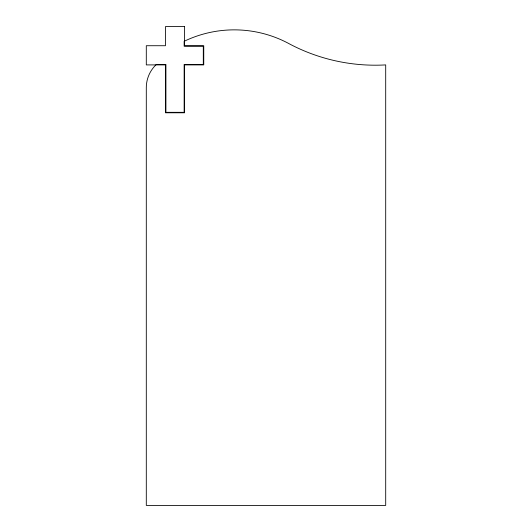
<?xml version="1.0" encoding="UTF-8"?>
<svg xmlns="http://www.w3.org/2000/svg" width="532" height="532" viewBox="0 0 532 532"><rect width="100%" height="100%" fill="white"/><g stroke="black" fill="none" stroke-linecap="round" stroke-linejoin="round"><path stroke-width="0.8" d="M156.315 64.445L155.876 64.904A31.893 31.893 0 0 0 146.3 87.687L146.3 505.4L385.7 505.4L385.7 64.904A183.726 183.726 0 0 1 290.04 44.216A115.504 115.504 0 0 0 184.604 41.084L184.145 41.343L184.145 46.211L203.297 46.211L203.297 64.445L184.145 64.445L184.145 112.325L165.911 112.325L165.911 64.445L156.315 64.445M184.604 26.6L165.452 26.6L165.452 45.725L146.3 45.725L146.3 64.904L165.452 64.904L165.452 112.784L184.604 112.784L184.604 64.904L203.756 64.904L203.756 45.752L184.604 45.752L184.604 26.6"/></g></svg>
